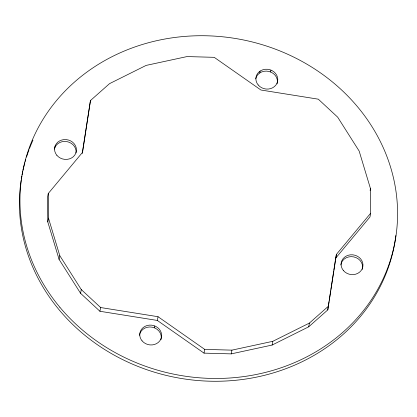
<?xml version="1.0" encoding="UTF-8"?>
<svg xmlns="http://www.w3.org/2000/svg" width="417" height="417" viewBox="0 0 417 417"><rect width="100%" height="100%" fill="white"/><g stroke="black" fill="none" stroke-linecap="round" stroke-linejoin="round"><path stroke-width="0.63" d="M82.222 153.498L90.458 100.549L109.541 83.64L146.122 65.406L187.024 56.576L214.213 57.327L260.917 90.015L318.296 99.178L337.666 117.151L359.162 151.074L370.458 188.562L370.666 213.228L369.962 216.965L335.695 258.139L335.503 259.416M90.458 100.549L82.54 152.32L48.273 193.493L47.569 197.231L47.778 221.896L59.073 259.384L80.57 293.307L99.939 311.28L157.318 320.444L204.022 353.131L231.211 353.882L272.113 345.052L308.7 326.819L327.778 309.909L336.404 254.401L370.666 213.228M327.778 309.909L329.049 301.6M329.242 300.318L330.712 290.732M330.905 289.455L333.642 271.561M333.84 270.284L335.304 260.698M54.997 147.274L55.346 145.408M47.778 221.896L48.481 218.159L48.273 193.493M59.073 259.384L59.777 255.642L48.481 218.159M80.57 293.307L81.273 289.57L59.777 255.642M99.939 311.28L100.648 307.543L81.273 289.57M154.457 327.84L154.811 325.969M157.318 320.444L158.027 316.706L100.648 307.543M204.022 353.131L204.726 349.394L158.027 316.706M259.744 72.97L260.099 71.099M270.591 71.974L270.946 70.103M231.211 353.882L231.92 350.144L272.817 341.314L309.404 323.081L328.481 306.167M272.113 345.052L272.817 341.314M308.7 326.819L309.404 323.081M335.695 258.139L336.404 254.401M370.108 190.428L370.458 188.562M204.726 349.394L231.92 350.144M395.869 235.522A189.433 170.694 10.7 0 1 185.018 379.048A189.433 170.694 10.7 0 1 21.121 180.472M21.319 179.201A189.433 170.694 10.7 0 1 21.856 176.021M22.091 174.754A189.433 170.694 10.7 0 1 22.727 171.575M22.998 170.308A189.433 170.694 10.7 0 1 24.864 162.729M25.213 161.473A189.433 170.694 10.7 0 1 25.76 159.596M26.521 157.1A189.433 170.694 10.7 0 1 29.054 149.708M29.508 148.488A189.433 170.694 10.7 0 1 32.979 140.122M54.387 149.124A10.988 9.899 10.7 0 1 66.845 141.603A10.988 9.899 10.7 0 1 76.009 152.95M255.72 78.803A10.988 9.899 10.7 0 1 268.882 71.427A10.988 9.899 10.7 0 1 277.076 83.895M139.476 335.304A10.988 9.899 10.7 0 1 152.398 327.215A10.988 9.899 10.7 0 1 160.941 339.761M340.814 264.983A10.988 9.899 10.7 0 1 353.736 256.893A10.988 9.899 10.7 0 1 362.279 269.439M59.85 307.24A189.433 170.694 10.7 0 0 383.755 277.467A189.433 170.694 10.7 0 0 182.693 36.587A189.433 170.694 10.7 0 0 59.85 307.24M142.061 340.84A10.988 9.899 10.7 0 0 160.847 339.11A10.988 9.899 10.7 0 0 149.187 325.145A10.988 9.899 10.7 0 0 142.061 340.84M56.858 155.296A10.988 9.899 10.7 0 0 75.644 153.565A10.988 9.899 10.7 0 0 63.983 139.601A10.988 9.899 10.7 0 0 56.858 155.296M258.196 84.974A10.988 9.899 10.7 0 0 276.982 83.244A10.988 9.899 10.7 0 0 265.321 69.274A10.988 9.899 10.7 0 0 258.196 84.974M343.399 270.518A10.988 9.899 10.7 0 0 362.18 268.788A10.988 9.899 10.7 0 0 350.52 254.823A10.988 9.899 10.7 0 0 343.399 270.518"/></g></svg>
